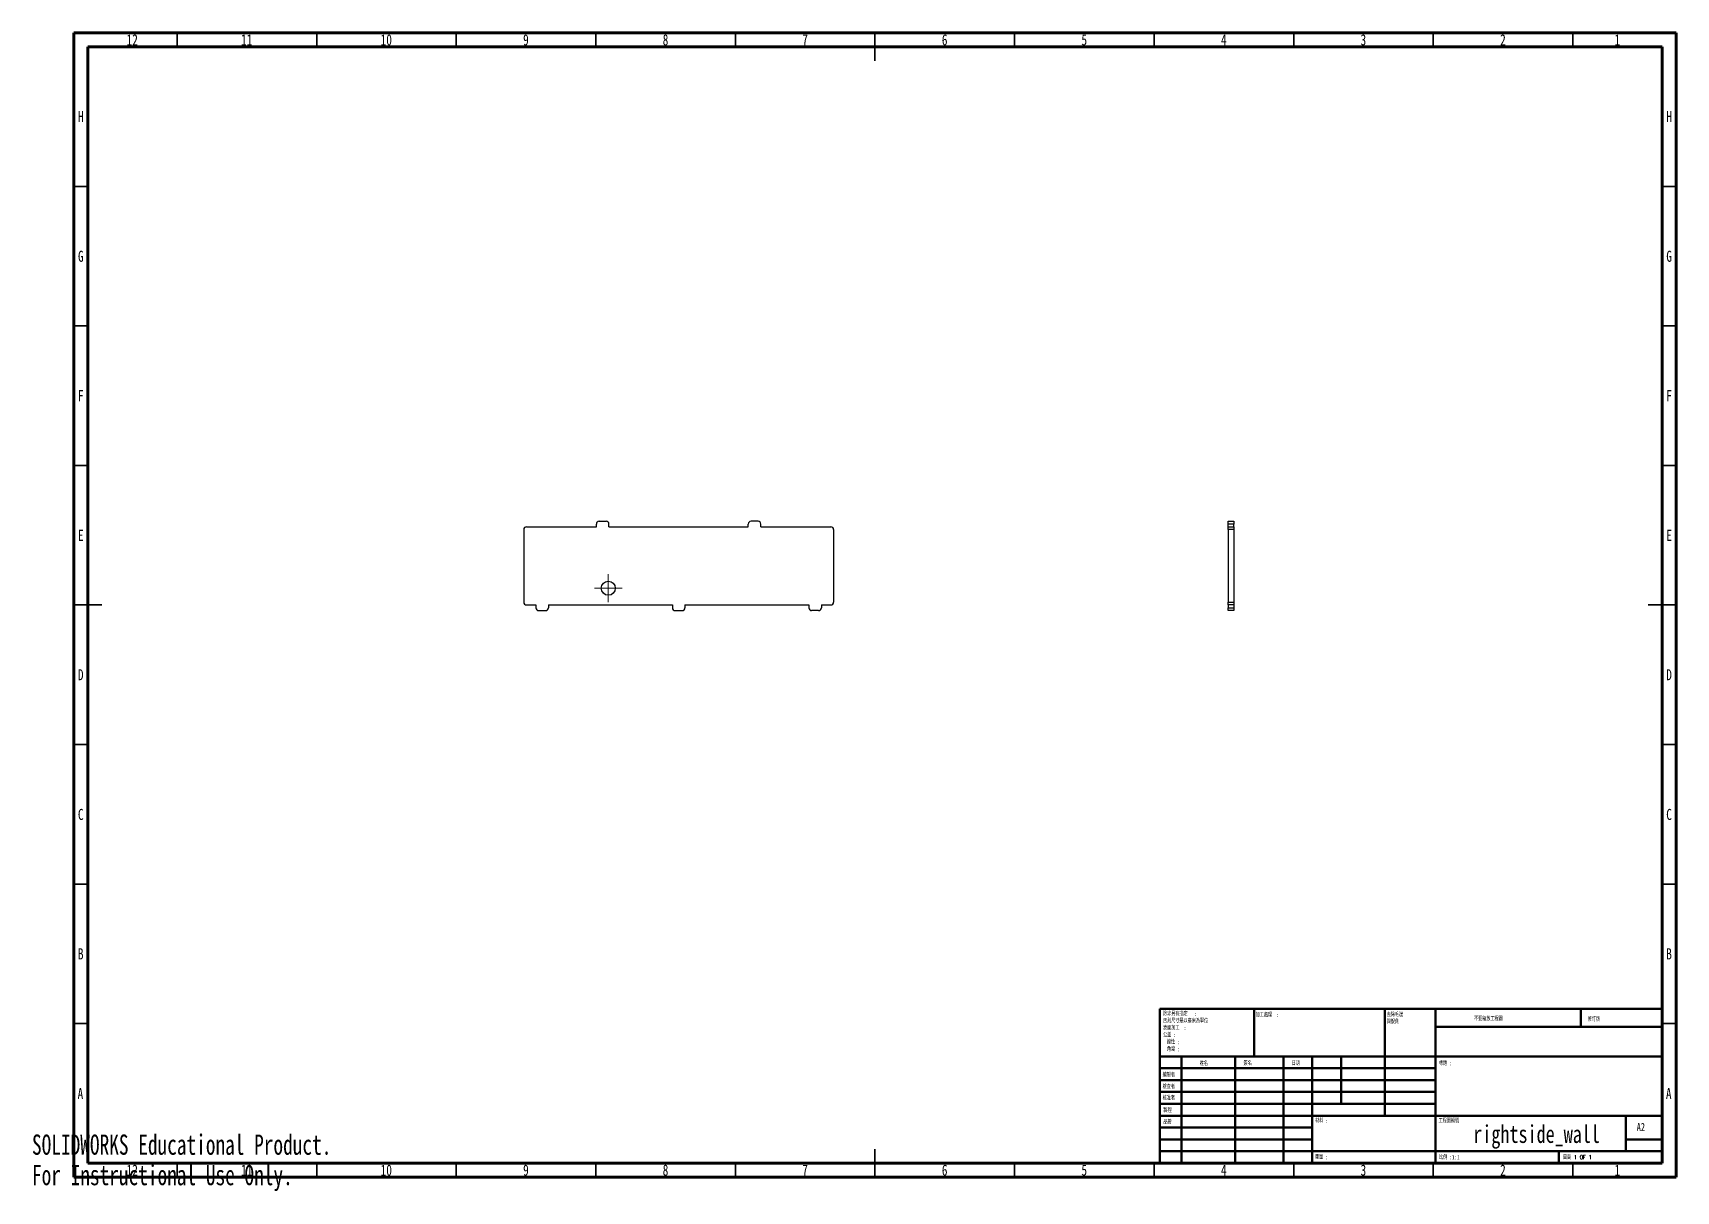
# Model space of a CAD drawing. Header units: millimetres. Extents: x 0 to 589, y 0 to 415.
import ezdxf

# ---------------------------------------------------------------- set-up
doc = ezdxf.new("R2010")
doc.units = ezdxf.units.MM
doc.styles.add('SLDTEXTSTYLE0', font='TXT', dxfattribs={"width": 0.75})
doc.styles.add('SLDTEXTSTYLE1', font='TXT', dxfattribs={"width": 0.7, "bigfont": 'bigfont'})
doc.styles.add('SLDTEXTSTYLE2', font='TXT', dxfattribs={"width": 0.75, "bigfont": 'bigfont'})
doc.styles.add('SLDTEXTSTYLE3', font='TXT', dxfattribs={"width": 0.666667, "bigfont": 'bigfont'})
doc.styles.add('SLDTEXTSTYLE4', font='TXT', dxfattribs={"width": 0.7})

# ---------------------------------------------------------------- blocks, each defined once
blk = doc.blocks.new('SW_NOTE_0')
at = {"color": 0, "linetype": 'Continuous', "lineweight": 0, "char_height": 1.5, "attachment_point": 1}
for s, insert, style in [('除非另有指定', (0, 1.93), 'SLDTEXTSTYLE1'), (':', (11.13, 1.89), 'SLDTEXTSTYLE0'), ('表面加工', (0, -3.11), 'SLDTEXTSTYLE1'), ('否則尺寸是以毫米為單位', (0, -0.61), 'SLDTEXTSTYLE1'), ('公差', (0, -5.65), 'SLDTEXTSTYLE1'), (':', (7.43, -3.15), 'SLDTEXTSTYLE0'), ('線性', (1.41, -8.2), 'SLDTEXTSTYLE1'), ('角度', (1.41, -10.74), 'SLDTEXTSTYLE1'), (':', (3.72, -5.7), 'SLDTEXTSTYLE0'), (':', (5.17, -10.79), 'SLDTEXTSTYLE0'), (':', (5.18, -8.24), 'SLDTEXTSTYLE0')]:
    blk.add_mtext(s, dxfattribs=dict(at, insert=insert, style=style))
blk = doc.blocks.new('SW_NOTE_0_1')
at = {"color": 0, "linetype": 'Continuous', "lineweight": 0, "char_height": 1.5, "attachment_point": 1}
for s, insert, style in [('加工處理', (0, 1.93), 'SLDTEXTSTYLE1'), (':', (7.44, 1.89), 'SLDTEXTSTYLE0')]:
    blk.add_mtext(s, dxfattribs=dict(at, insert=insert, style=style))
blk = doc.blocks.new('SW_NOTE_0_2')
at = {"color": 0, "linetype": 'Continuous', "lineweight": 0, "char_height": 1.5, "attachment_point": 1, "style": 'SLDTEXTSTYLE1'}
for s, insert in [('去除毛邊', (0, 1.93)), ('與銳角', (0, -0.57))]:
    blk.add_mtext(s, dxfattribs=dict(at, insert=insert))
blk = doc.blocks.new('SW_NOTE_0_3')
at = {"color": 0, "linetype": 'Continuous', "lineweight": 0, "char_height": 1.5, "attachment_point": 1}
for s, insert, style in [('材料', (0, 1.93), 'SLDTEXTSTYLE1'), (':', (3.72, 1.89), 'SLDTEXTSTYLE0')]:
    blk.add_mtext(s, dxfattribs=dict(at, insert=insert, style=style))
blk = doc.blocks.new('SW_NOTE_0_4')
at = {"color": 0, "linetype": 'Continuous', "lineweight": 0, "char_height": 1.5, "attachment_point": 1}
for s, insert, style in [('標題', (0, 1.93), 'SLDTEXTSTYLE1'), (':', (3.72, 1.89), 'SLDTEXTSTYLE0')]:
    blk.add_mtext(s, dxfattribs=dict(at, insert=insert, style=style))
blk = doc.blocks.new('SW_NOTE_0_5')
at = {"color": 0, "linetype": 'Continuous', "lineweight": 0, "char_height": 1.5, "attachment_point": 1}
for s, insert, style in [('比例', (0, 1.93), 'SLDTEXTSTYLE1'), (':1:1', (3.7, 1.89), 'SLDTEXTSTYLE0')]:
    blk.add_mtext(s, dxfattribs=dict(at, insert=insert, style=style))
blk = doc.blocks.new('SW_NOTE_0_6')
at = {"color": 0, "linetype": 'Continuous', "lineweight": 0, "attachment_point": 1}
for s, insert, char_height, style in [('重量', (0, 1.93), 1.499, 'SLDTEXTSTYLE1'), (':', (3.7, 1.89), 1.5, 'SLDTEXTSTYLE0')]:
    blk.add_mtext(s, dxfattribs=dict(at, insert=insert, char_height=char_height, style=style))
blk = doc.blocks.new('SW_CENTERMARKSYMBOL_0')
at = {"color": 0, "linetype": 'Continuous', "lineweight": 18}
for p, q in [((-2.5, 0), (-5, 0)), ((0, 0), (-2.5, 0)), ((0, 2.5), (0, 5)), ((0, 0), (0, 2.5)), ((0, 0), (0, -2.5)), ((0, 0), (2.5, 0)), ((2.5, 0), (5, 0)), ((0, -2.5), (0, -5))]:
    blk.add_line(p, q, dxfattribs=at)

msp = doc.modelspace()

# ---------------------------------------------------------------- linework, layer by layer
at = {"color": 7, "linetype": 'Continuous', "lineweight": 70}
for p, q in [((15, 5), (15, 415)), ((15, 415), (589, 415)), ((589, 415), (589, 5)), ((20, 10), (20, 410)), ((20, 410), (584, 410)), ((584, 410), (584, 10)), ((584, 10), (20, 10)), ((589, 5), (15, 5))]:
    msp.add_line(p, q, dxfattribs=at)
at = {"color": 7, "linetype": 'Continuous', "lineweight": 35}
for p, q in [((52, 410), (52, 415)), ((102, 410), (102, 415)), ((152, 410), (152, 415)), ((202, 410), (202, 415)), ((252, 410), (252, 415)), ((302, 415), (302, 405)), ((302, 410), (302, 415)), ((352, 410), (352, 415)), ((402, 410), (402, 415)), ((452, 410), (452, 415)), ((502, 410), (502, 415)), ((552, 410), (552, 415)), ((20, 360), (15, 360)), ((584, 360), (589, 360)), ((20, 310), (15, 310)), ((584, 310), (589, 310)), ((20, 260), (15, 260)), ((584, 260), (589, 260)), ((15, 210), (25, 210)), ((20, 210), (15, 210)), ((589, 210), (579, 210)), ((584, 210), (589, 210)), ((20, 160), (15, 160)), ((584, 160), (589, 160)), ((20, 110), (15, 110)), ((584, 110), (589, 110)), ((20, 60), (15, 60)), ((584, 60), (589, 60)), ((302, 5), (302, 15)), ((52, 10), (52, 5)), ((102, 10), (102, 5)), ((152, 10), (152, 5)), ((202, 10), (202, 5)), ((252, 10), (252, 5)), ((302, 10), (302, 5)), ((352, 10), (352, 5)), ((402, 10), (402, 5)), ((452, 10), (452, 5)), ((502, 10), (502, 5)), ((552, 10), (552, 5))]:
    msp.add_line(p, q, dxfattribs=at)
at = {"color": 7, "linetype": 'Continuous', "lineweight": 25}
for p, q in [((176.16, 237), (176.16, 211)), ((177.16, 238), (202.21, 238)), ((202.21, 238), (202.21, 239)), ((203.21, 240), (205.71, 240)), ((206.71, 238), (206.71, 239)), ((206.71, 238), (256.61, 238)), ((256.61, 238), (256.61, 239)), ((260.11, 240), (257.61, 240)), ((261.11, 238), (261.11, 239)), ((261.11, 238), (286.16, 238)), ((287.16, 237), (287.16, 211)), ((428.55, 240), (430.55, 240)), ((428.55, 239), (428.55, 240)), ((430.55, 239), (428.55, 239)), ((428.55, 238), (428.55, 239)), ((428.55, 238), (430.55, 238)), ((428.55, 237), (428.55, 238)), ((430.55, 237), (428.55, 237)), ((428.55, 237), (428.55, 211)), ((430.55, 240), (430.55, 239)), ((430.55, 238), (430.55, 239)), ((430.55, 238), (430.55, 237)), ((430.55, 237), (430.55, 211)), ((177.16, 210), (180.51, 210)), ((180.51, 210), (180.51, 209)), ((181.51, 208), (184.01, 208)), ((185.01, 210), (185.01, 209)), ((185.01, 210), (229.41, 210)), ((229.41, 210), (229.41, 209)), ((230.41, 208), (232.91, 208)), ((233.91, 210), (278.31, 210)), ((233.91, 210), (233.91, 209)), ((278.31, 210), (278.31, 209)), ((281.81, 208), (279.31, 208)), ((282.81, 210), (282.81, 209)), ((282.81, 210), (286.16, 210)), ((428.55, 211), (430.55, 211)), ((428.55, 210), (428.55, 211)), ((430.55, 210), (428.55, 210)), ((428.55, 210), (428.55, 209)), ((428.55, 209), (430.55, 209)), ((428.55, 208), (428.55, 209)), ((430.55, 208), (428.55, 208)), ((430.55, 211), (430.55, 210)), ((430.55, 210), (430.55, 209)), ((430.55, 209), (430.55, 208))]:
    msp.add_line(p, q, dxfattribs=at)
at = {"color": 7, "linetype": 'Continuous', "lineweight": 50}
for p, q in [((404, 65.25), (584, 65.25)), ((404, 65.25), (404, 10)), ((437.8, 48.25), (437.8, 65.25)), ((484.6, 65.25), (484.6, 27)), ((502.8, 65.25), (502.8, 10)), ((554.8, 58.87), (554.8, 65.25)), ((584, 58.87), (502.8, 58.87)), ((584, 48.25), (404, 48.25)), ((411.8, 48.25), (411.8, 10)), ((430.99, 48.25), (430.99, 10)), ((448.4, 48.25), (448.4, 10)), ((458.6, 10), (458.6, 48.25)), ((469, 31.25), (469, 48.25)), ((502.8, 44), (404, 44)), ((502.8, 39.75), (404, 39.75)), ((502.8, 35.5), (404, 35.5)), ((502.8, 31.25), (404, 31.25)), ((458.6, 27), (404, 27)), ((458.6, 27), (584, 27)), ((571, 14.25), (571, 27)), ((458.6, 22.75), (404, 22.75)), ((458.6, 18.5), (404, 18.5)), ((584, 18.5), (571, 18.5)), ((404, 14.25), (584, 14.25)), ((547, 10), (547, 14.25))]:
    msp.add_line(p, q, dxfattribs=at)
at = {"color": 7, "linetype": 'Continuous', "lineweight": 25}
msp.add_circle((206.46, 216), 2.5, dxfattribs=at)
for centre, start, end in [((177.16, 237), 90, 180), ((203.21, 239), 90, 180), ((205.71, 239), 0, 90), ((257.61, 239), 90, 180), ((260.11, 239), 0, 90), ((286.16, 237), 0, 90), ((177.16, 211), 180, 270), ((181.51, 209), 180, 270), ((184.01, 209), 270, 0), ((230.41, 209), 180, 270), ((232.91, 209), 270, 0), ((279.31, 209), 180, 270), ((281.81, 209), 270, 0), ((286.16, 211), 270, 0)]:
    msp.add_arc(centre, 1, start, end, dxfattribs=at)

# ---------------------------------------------------------------- block references
at = {"color": 7, "linetype": 'Continuous', "lineweight": 0}
for name, p in [('SW_CENTERMARKSYMBOL_0', (206.46, 216)), ('SW_NOTE_0', (405.18, 62.38)), ('SW_NOTE_0_1', (438.37, 61.99)), ('SW_NOTE_0_2', (485.31, 62.07)), ('SW_NOTE_0_4', (503.96, 44.64)), ('SW_NOTE_0_3', (459.65, 24.05)), ('SW_NOTE_0_6', (459.62, 11.02)), ('SW_NOTE_0_5', (504.07, 10.97))]:
    msp.add_blockref(name, p, dxfattribs=at)

# ---------------------------------------------------------------- texts
for s, insert, char_height, attachment_point, style in [('12', (35.92, 414.49), 3.969, 2, 'SLDTEXTSTYLE0'), ('11', (76.92, 414.49), 3.969, 2, 'SLDTEXTSTYLE0'), ('10', (126.92, 414.49), 3.969, 2, 'SLDTEXTSTYLE0'), ('9', (176.96, 414.49), 3.97, 2, 'SLDTEXTSTYLE0'), ('8', (226.96, 414.49), 3.97, 2, 'SLDTEXTSTYLE0'), ('7', (276.96, 414.49), 3.97, 2, 'SLDTEXTSTYLE0'), ('6', (326.96, 414.49), 3.97, 2, 'SLDTEXTSTYLE0'), ('5', (376.96, 414.49), 3.97, 2, 'SLDTEXTSTYLE0'), ('4', (426.96, 414.49), 3.97, 2, 'SLDTEXTSTYLE0'), ('3', (476.96, 414.49), 3.97, 2, 'SLDTEXTSTYLE0'), ('2', (526.96, 414.49), 3.97, 2, 'SLDTEXTSTYLE0'), ('1', (567.96, 414.49), 3.97, 2, 'SLDTEXTSTYLE0'), ('H', (17.49, 386.99), 3.97, 2, 'SLDTEXTSTYLE0'), ('H', (586.49, 386.99), 3.97, 2, 'SLDTEXTSTYLE0'), ('G', (17.49, 336.93), 3.97, 2, 'SLDTEXTSTYLE0'), ('G', (586.49, 336.93), 3.97, 2, 'SLDTEXTSTYLE0'), ('F', (17.46, 286.99), 3.97, 2, 'SLDTEXTSTYLE0'), ('F', (586.46, 286.99), 3.97, 2, 'SLDTEXTSTYLE0'), ('E', (17.51, 236.93), 3.97, 2, 'SLDTEXTSTYLE0'), ('E', (586.51, 236.93), 3.97, 2, 'SLDTEXTSTYLE0'), ('D', (17.45, 186.99), 3.97, 2, 'SLDTEXTSTYLE0'), ('D', (586.45, 186.99), 3.97, 2, 'SLDTEXTSTYLE0'), ('C', (17.46, 136.93), 3.97, 2, 'SLDTEXTSTYLE0'), ('C', (586.46, 136.93), 3.97, 2, 'SLDTEXTSTYLE0'), ('B', (17.47, 86.99), 3.97, 2, 'SLDTEXTSTYLE0'), ('B', (586.47, 86.99), 3.97, 2, 'SLDTEXTSTYLE0'), ('不要縮放工程圖', (516.61, 62.53), 1.5, 1, 'SLDTEXTSTYLE1'), ('修訂版', (557.33, 62.33), 1.5, 1, 'SLDTEXTSTYLE1'), ('繪製者', (405.04, 42.43), 1.5, 1, 'SLDTEXTSTYLE1'), ('姓名', (418.32, 46.5), 1.5, 1, 'SLDTEXTSTYLE1'), ('簽名', (434.03, 46.56), 1.5, 1, 'SLDTEXTSTYLE1'), ('日期', (451.21, 46.58), 1.5, 1, 'SLDTEXTSTYLE1'), ('A', (17.34, 36.93), 3.97, 2, 'SLDTEXTSTYLE0'), ('檢查者', (405.04, 38.21), 1.5, 1, 'SLDTEXTSTYLE1'), ('A', (586.34, 36.93), 3.97, 2, 'SLDTEXTSTYLE0'), ('核准者', (405.04, 34.11), 1.5, 1, 'SLDTEXTSTYLE1'), ('製程', (405.2, 29.72), 1.5, 1, 'SLDTEXTSTYLE2'), ('品管', (405.34, 25.55), 1.5, 1, 'SLDTEXTSTYLE1'), ('工程圖編號', (503.91, 25.99), 1.5, 1, 'SLDTEXTSTYLE1'), ('rightside_wall', (539.01, 23.61), 6.35, 2, 'SLDTEXTSTYLE0'), ('A2', (574.87, 24.41), 2.91, 1, 'SLDTEXTSTYLE0'), ('圖頁 1 OF 1', (548.48, 12.9), 1.5, 1, 'SLDTEXTSTYLE3'), ('12', (35.92, 9.49), 3.969, 2, 'SLDTEXTSTYLE0'), ('11', (76.92, 9.49), 3.969, 2, 'SLDTEXTSTYLE0'), ('10', (126.92, 9.49), 3.969, 2, 'SLDTEXTSTYLE0'), ('9', (176.96, 9.49), 3.97, 2, 'SLDTEXTSTYLE0'), ('8', (226.96, 9.49), 3.97, 2, 'SLDTEXTSTYLE0'), ('7', (276.96, 9.49), 3.97, 2, 'SLDTEXTSTYLE0'), ('6', (326.96, 9.49), 3.97, 2, 'SLDTEXTSTYLE0'), ('5', (376.96, 9.49), 3.97, 2, 'SLDTEXTSTYLE0'), ('4', (426.96, 9.49), 3.97, 2, 'SLDTEXTSTYLE0'), ('3', (476.96, 9.49), 3.97, 2, 'SLDTEXTSTYLE0'), ('2', (526.96, 9.49), 3.97, 2, 'SLDTEXTSTYLE0'), ('1', (567.96, 9.49), 3.97, 2, 'SLDTEXTSTYLE0')]:
    msp.add_mtext(s, dxfattribs=dict(at, insert=insert, char_height=char_height, attachment_point=attachment_point, style=style))
at = {"color": 7, "linetype": 'Continuous', "char_height": 7.266, "attachment_point": 1, "style": 'SLDTEXTSTYLE4'}
for s, insert in [('SOLIDWORKS Educational Product.', (0, 20.27)), ('For Instructional Use Only.', (0, 9.37))]:
    msp.add_mtext(s, dxfattribs=dict(at, insert=insert))

doc.saveas('drawing.dxf')
